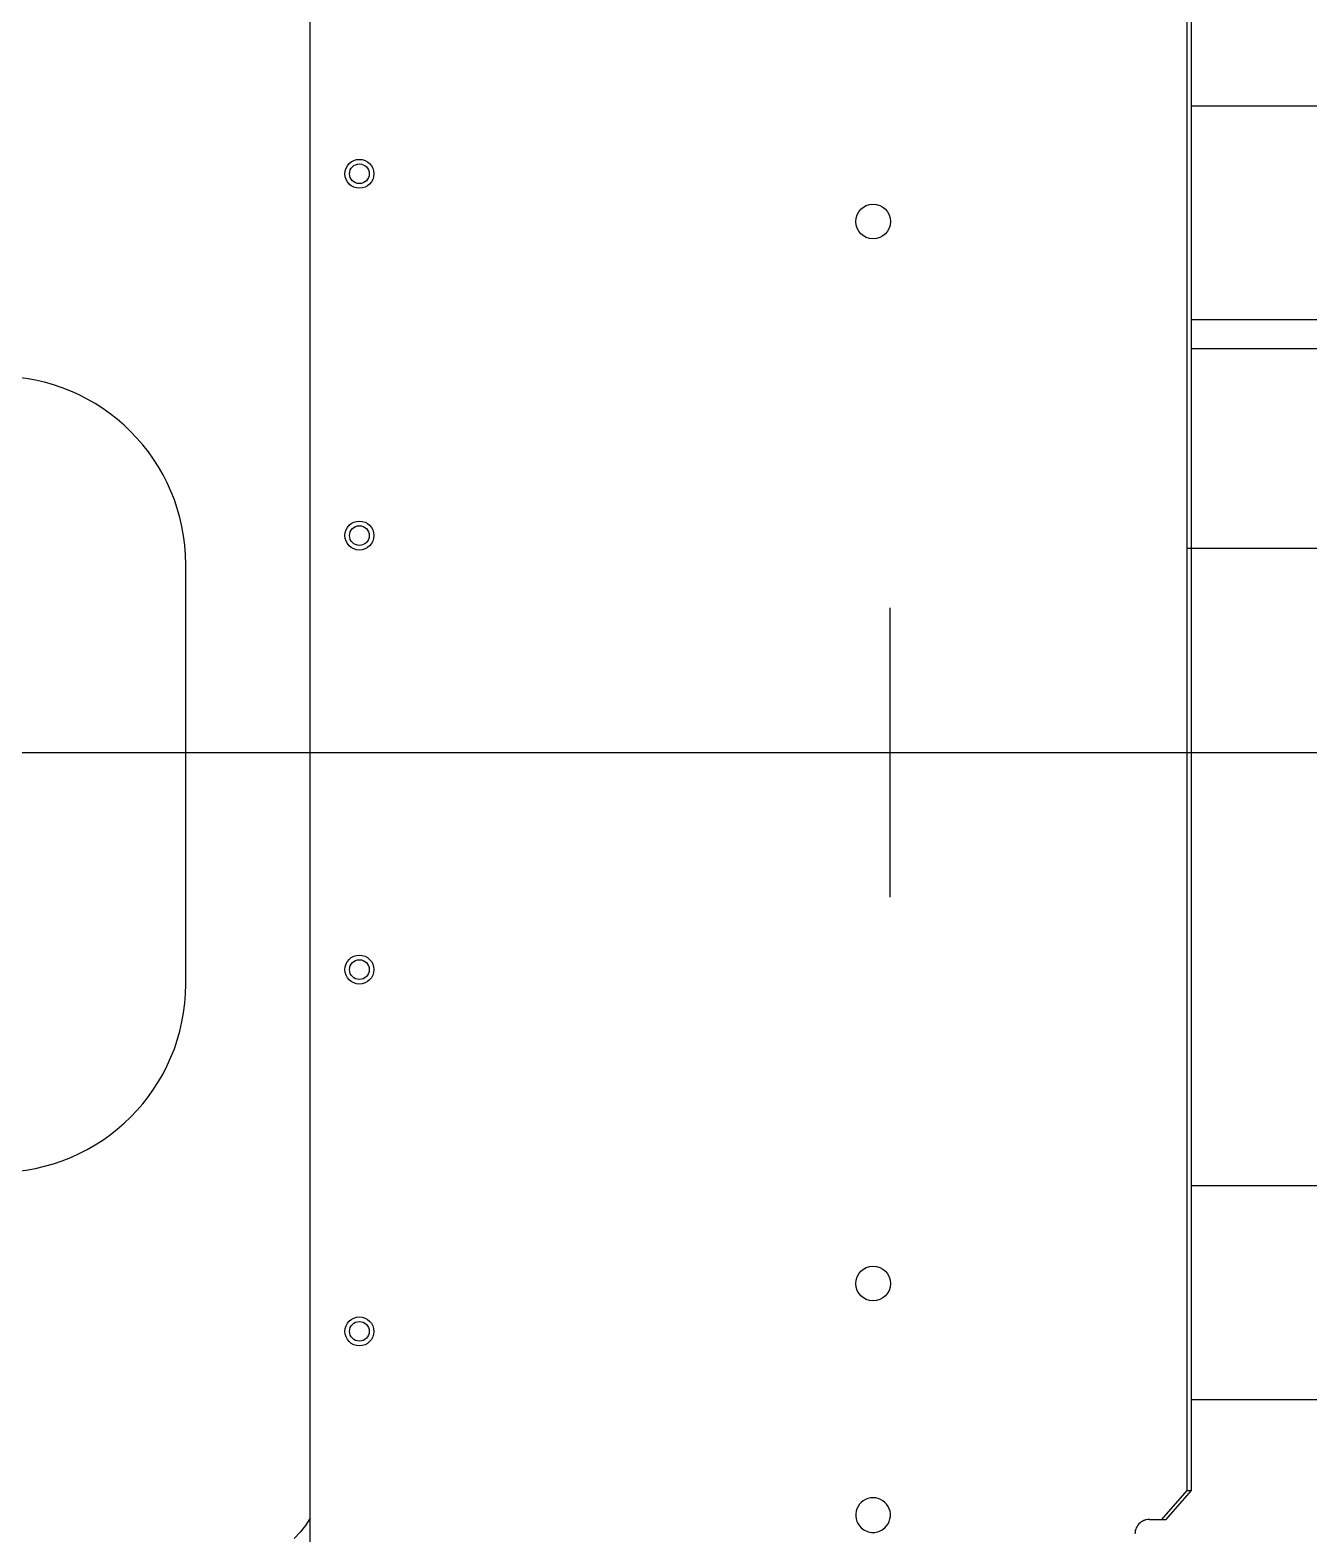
# Model space of a CAD drawing. Extents: x 1551 to 113148, y -1700 to 77018.
# Drawn here: x 18538 to 18980, y 11818 to 12338 of the extents above; entities that cross this region are included whole.
import ezdxf

# ---------------------------------------------------------------- set-up
doc = ezdxf.new("R2010")
doc.units = 0
doc.header["$LTSCALE"] = 500
doc.header["$MEASUREMENT"] = 0
doc.linetypes.add('CENTER', pattern=[3, 2.5, -0.25, 0, -0.25])
doc.linetypes.add('SNT-025', pattern=[0.74, 0.4, -0.17, 0, -0.17])
doc.layers.get('0').update_dxf_attribs({"linetype": 'CONTINUOUS'})
doc.layers.add('GENERATORSETT', color=7, linetype='CONTINUOUS')
doc.layers.add('S0CO1', color=7, linetype='CONTINUOUS')

# ---------------------------------------------------------------- blocks, each defined once
blk = doc.blocks.new('A$C64097268')
for p, q in [((10500, -50), (10500, 50)), ((-2758.91, 0), (35128.7, 0))]:
    blk.add_line(p, q)
blk = doc.blocks.new('GENERATOR-CENTER')
for p, q in [((-2125.56, -267.91), (-2125.56, 267.9)), ((-1822.57, -255), (-1822.57, 255)), ((-1821.07, -255), (-1821.07, 255)), ((-1821.07, 223.52), (-1802.42, 223.52)), ((-1802.42, 223.52), (-1776.46, 223.52)), ((-1821.07, 149.62), (-1813.47, 149.62)), ((-1821.07, 149.62), (-1755.29, 149.62)), ((-1813.47, 149.62), (-1775.75, 149.62)), ((-1821.07, 139.62), (-1813.47, 139.62)), ((-1813.47, 139.62), (-1775.75, 139.62)), ((-1822.57, 70.62), (-1794.61, 70.62)), ((-1794.61, 70.62), (-1744.92, 70.62)), ((-2168.56, -80), (-2168.56, 65)), ((-2671.23, 0), (-1337.61, 0)), ((-2671.23, 0), (-1337.61, 0)), ((-1821.07, -149.62), (-1755.29, -149.62)), ((-1821.07, -223.53), (-1802.42, -223.53)), ((-1802.42, -223.53), (-1776.46, -223.53)), ((-1831.23, -265), (-1822.57, -255)), ((-1829.73, -265), (-1821.07, -255)), ((-1822.57, -255), (-1821.07, -255)), ((-2125.56, -264.6), (-2127.19, -267.1)), ((-1835.56, -265), (-1834.4, -265)), ((-1834.4, -265), (-1831.23, -265)), ((-1831.23, -265), (-1829.73, -265)), ((-2129.02, -269.43), (-2131.05, -271.58)), ((-2127.19, -267.1), (-2129.02, -269.43)), ((-2127.07, -266.95), (-2127.14, -267.04)), ((-2125.56, -275.9), (-2125.56, -267.91))]:
    blk.add_line(p, q)
for centre, radius in [((-2108.56, 200), 5), ((-2108.56, 200), 3.4), ((-1931.06, 183.5), 6), ((-2108.56, 75), 5), ((-2108.56, 75), 3.4), ((-2108.56, -75), 5), ((-2108.56, -75), 3.4), ((-1931.06, -183.5), 6), ((-2108.56, -200), 5), ((-2108.56, -200), 3.4)]:
    blk.add_circle(centre, radius)
for centre, radius, start, end in [((-2233.56, 65), 65, 0, 90), ((-2233.56, -80), 65, 270, 0), ((-1931.06, -263.5), 6, 90, 227.2831), ((-1931.06, -263.5), 6, 312.717, 90), ((-1835.56, -270), 5, 90, 119.8499), ((-1931.06, -263.5), 6, 227.2831, 269.9999), ((-1931.06, -263.5), 6, 270.0001, 312.7169), ((-1835.57, -270), 4.99, 155.2564, 180.0135), ((-1835.56, -270), 5, 105.5422, 155.27)]:
    blk.add_arc(centre, radius, start, end)

msp = doc.modelspace()

# ---------------------------------------------------------------- block references
at = {"layer": 'GENERATORSETT', "linetype": 'SNT-025'}
msp.add_blockref('GENERATOR-CENTER', (20760.293, 12088.276), dxfattribs=at)
at = {"layer": 'S0CO1', "linetype": 'CENTER'}
msp.add_blockref('A$C64097268', (8335.105, 12088.276), dxfattribs=at)

doc.saveas('drawing.dxf')
